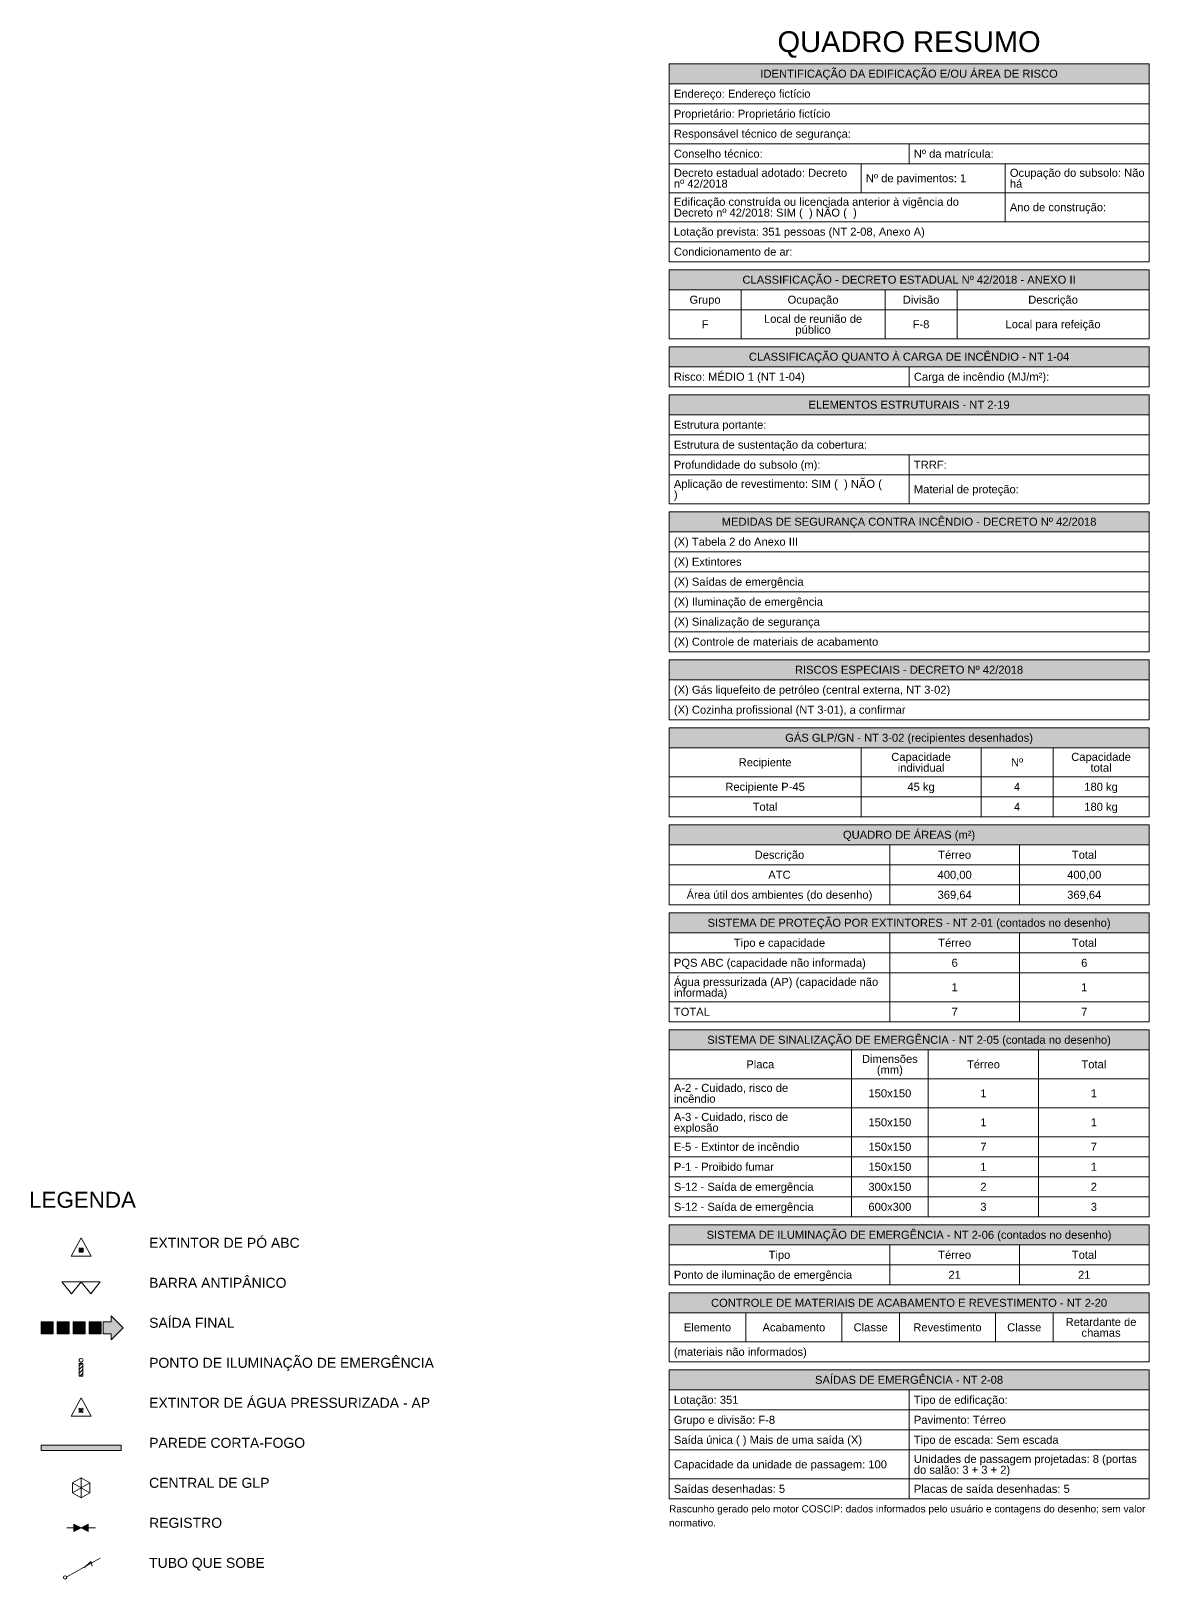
# Model space of a CAD drawing. Header units: metres. Extents: x -1.9 to 62, y -4.7 to 44.9.
# Drawn here: x 34.05 to 62, y 6.22 to 44.92 of the extents above; entities that cross this region are included whole.
import ezdxf
from ezdxf.enums import TextEntityAlignment as Align

# ---------------------------------------------------------------- set-up
doc = ezdxf.new("R2010")
doc.units = ezdxf.units.M
doc.header["$LTSCALE"] = 0.1
doc.layers.add('LEGENDA', color=7, linetype='Continuous', lineweight=13)
doc.layers.add('QUADRO', color=7, linetype='Continuous', lineweight=18)
doc.styles.add('COSCIP-TEXTO', font='arial.ttf')

# ---------------------------------------------------------------- blocks, each defined once
blk = doc.blocks.new('EXTINTOR_PQS_ABC')
h = blk.add_hatch(color=7)
h.dxf.hatch_style = 1
h.paths.add_polyline_path([(-0.1, -0.22), (0.1, -0.22), (0.1, -0.02), (-0.1, -0.02)])
for points in [[(-0.5, -0.42), (0.5, -0.42), (0, 0.5)], [(-0.1, -0.22), (0.1, -0.22), (0.1, -0.02), (-0.1, -0.02)]]:
    blk.add_lwpolyline(points, close=True)
blk = doc.blocks.new('BARRA_ANTIPANICO')
for points in [[(-0.8, 0.25), (0, 0.25), (-0.4, -0.25)], [(0, 0.25), (0.8, 0.25), (0.4, -0.25)]]:
    blk.add_lwpolyline(points, close=True)
blk = doc.blocks.new('ROTA_DE_FUGA_FINAL')
h = blk.add_hatch(color=7)
h.dxf.hatch_style = 1
h.paths.add_polyline_path([(-1, -0.15), (-0.7, -0.15), (-0.7, 0.15), (-1, 0.15)])
h = blk.add_hatch(color=7)
h.dxf.hatch_style = 1
h.paths.add_polyline_path([(-0.6, -0.15), (-0.3, -0.15), (-0.3, 0.15), (-0.6, 0.15)])
h = blk.add_hatch(color=7)
h.dxf.hatch_style = 1
h.paths.add_polyline_path([(-0.2, -0.15), (0.1, -0.15), (0.1, 0.15), (-0.2, 0.15)])
h = blk.add_hatch(color=7)
h.dxf.hatch_style = 1
h.paths.add_polyline_path([(0.2, -0.15), (0.5, -0.15), (0.5, 0.15), (0.2, 0.15)])
h = blk.add_hatch(color=7)
h.dxf.hatch_style = 1
h.paths.add_polyline_path([(0.55, -0.15), (0.75, -0.15), (0.75, -0.3), (1.05, 0), (0.75, 0.3), (0.75, 0.15), (0.55, 0.15)])
for points in [[(-1, -0.15), (-0.7, -0.15), (-0.7, 0.15), (-1, 0.15)], [(-0.6, -0.15), (-0.3, -0.15), (-0.3, 0.15), (-0.6, 0.15)], [(-0.2, -0.15), (0.1, -0.15), (0.1, 0.15), (-0.2, 0.15)], [(0.2, -0.15), (0.5, -0.15), (0.5, 0.15), (0.2, 0.15)], [(0.55, -0.15), (0.75, -0.15), (0.75, -0.3), (1.05, 0), (0.75, 0.3), (0.75, 0.15), (0.55, 0.15)]]:
    blk.add_lwpolyline(points, close=True)
blk = doc.blocks.new('PONTO_ILUMINACAO_EMERGENCIA')
h = blk.add_hatch()
h.set_pattern_fill('ANSI31', scale=0.04)
h.paths.add_polyline_path([(-0.09, -0.42), (0.09, -0.42), (0.09, 0.22), (-0.09, 0.22)])
blk.add_lwpolyline([(-0.09, -0.42), (0.09, -0.42), (0.09, 0.22), (-0.09, 0.22)], close=True)
blk.add_circle((0, 0.38), 0.1)
blk = doc.blocks.new('EXTINTOR_AP')
blk.add_lwpolyline([(-0.5, -0.42), (0.5, -0.42), (0, 0.5)], close=True)
for points in [[(-0.106, -0.226), (0.106, -0.014)], [(-0.106, -0.014), (0.106, -0.226)]]:
    blk.add_lwpolyline(points)
blk.add_circle((0, -0.12), 0.1)
blk = doc.blocks.new('PAREDE_CORTA_FOGO')
h = blk.add_hatch(color=7)
h.dxf.hatch_style = 1
h.paths.add_polyline_path([(-1, -0.07), (1, -0.07), (1, 0.07), (-1, 0.07)])
blk.add_lwpolyline([(-1, -0.07), (1, -0.07), (1, 0.07), (-1, 0.07)], close=True)
blk = doc.blocks.new('CENTRAL_GLP')
blk.add_lwpolyline([(0, 0.5), (-0.433, 0.25), (-0.433, -0.25), (0, -0.5), (0.433, -0.25), (0.433, 0.25)], close=True)
for points in [[(-0.433, 0.25), (0.433, -0.25)], [(-0.433, -0.25), (0.433, 0.25)], [(0, 0.5), (0, -0.5)]]:
    blk.add_lwpolyline(points)
blk = doc.blocks.new('REGISTRO_VALVULA')
h = blk.add_hatch(color=7)
h.dxf.hatch_style = 1
h.paths.add_polyline_path([(-0.3, 0.15), (-0.3, -0.15), (0, 0)])
h = blk.add_hatch(color=7)
h.dxf.hatch_style = 1
h.paths.add_polyline_path([(0.3, 0.15), (0.3, -0.15), (0, 0)])
blk.add_lwpolyline([(-0.6, 0), (0.6, 0)])
for points in [[(-0.3, 0.15), (-0.3, -0.15), (0, 0)], [(0.3, 0.15), (0.3, -0.15), (0, 0)]]:
    blk.add_lwpolyline(points, close=True)
blk = doc.blocks.new('TUBO_SOBE')
for points in [[(-0.45, -0.28), (0.6, 0.3)], [(0.1, 0), (0.3, 0.2), (0.35, 0.05)]]:
    blk.add_lwpolyline(points)
blk.add_circle((-0.5, -0.3), 0.05)

msp = doc.modelspace()

# ---------------------------------------------------------------- hatches: boundary and pattern name
at = {"layer": 'QUADRO'}
h = msp.add_hatch(color=253, dxfattribs=at)
h.dxf.hatch_style = 1
h.paths.add_polyline_path([(50, 44.1), (62, 44.1), (62, 43.6), (50, 43.6)])
h = msp.add_hatch(color=253, dxfattribs=at)
h.dxf.hatch_style = 1
h.paths.add_polyline_path([(50, 38.95), (62, 38.95), (62, 38.45), (50, 38.45)])
h = msp.add_hatch(color=253, dxfattribs=at)
h.dxf.hatch_style = 1
h.paths.add_polyline_path([(50, 37.025), (62, 37.025), (62, 36.525), (50, 36.525)])
h = msp.add_hatch(color=253, dxfattribs=at)
h.dxf.hatch_style = 1
h.paths.add_polyline_path([(50, 35.825), (62, 35.825), (62, 35.325), (50, 35.325)])
h = msp.add_hatch(color=253, dxfattribs=at)
h.dxf.hatch_style = 1
h.paths.add_polyline_path([(50, 32.9), (62, 32.9), (62, 32.4), (50, 32.4)])
h = msp.add_hatch(color=253, dxfattribs=at)
h.dxf.hatch_style = 1
h.paths.add_polyline_path([(50, 29.2), (62, 29.2), (62, 28.7), (50, 28.7)])
h = msp.add_hatch(color=253, dxfattribs=at)
h.dxf.hatch_style = 1
h.paths.add_polyline_path([(50, 27.5), (62, 27.5), (62, 27), (50, 27)])
h = msp.add_hatch(color=253, dxfattribs=at)
h.dxf.hatch_style = 1
h.paths.add_polyline_path([(50, 25.075), (62, 25.075), (62, 24.575), (50, 24.575)])
h = msp.add_hatch(color=253, dxfattribs=at)
h.dxf.hatch_style = 1
h.paths.add_polyline_path([(50, 22.875), (62, 22.875), (62, 22.375), (50, 22.375)])
h = msp.add_hatch(color=253, dxfattribs=at)
h.dxf.hatch_style = 1
h.paths.add_polyline_path([(50, 19.95), (62, 19.95), (62, 19.45), (50, 19.45)])
h = msp.add_hatch(color=253, dxfattribs=at)
h.dxf.hatch_style = 1
h.paths.add_polyline_path([(50, 15.075), (62, 15.075), (62, 14.575), (50, 14.575)])
h = msp.add_hatch(color=253, dxfattribs=at)
h.dxf.hatch_style = 1
h.paths.add_polyline_path([(50, 13.375), (62, 13.375), (62, 12.875), (50, 12.875)])
h = msp.add_hatch(color=253, dxfattribs=at)
h.dxf.hatch_style = 1
h.paths.add_polyline_path([(50, 11.45), (62, 11.45), (62, 10.95), (50, 10.95)])

# ---------------------------------------------------------------- linework, layer by layer
for p, q in [((50, 44.1), (62, 44.1)), ((50, 44.1), (50, 43.6)), ((62, 44.1), (62, 43.6)), ((50, 43.6), (62, 43.6)), ((50, 43.6), (62, 43.6)), ((50, 43.6), (50, 43.1)), ((62, 43.6), (62, 43.1)), ((50, 43.1), (62, 43.1)), ((50, 43.1), (62, 43.1)), ((50, 43.1), (50, 42.6)), ((62, 43.1), (62, 42.6)), ((50, 42.6), (62, 42.6)), ((50, 42.6), (62, 42.6)), ((50, 42.6), (50, 42.1)), ((62, 42.6), (62, 42.1)), ((50, 42.1), (62, 42.1)), ((50, 42.1), (62, 42.1)), ((50, 42.1), (50, 41.6)), ((56, 42.1), (56, 41.6)), ((62, 42.1), (62, 41.6)), ((50, 41.6), (62, 41.6)), ((50, 41.6), (62, 41.6)), ((50, 41.6), (50, 40.875)), ((54.8, 41.6), (54.8, 40.875)), ((58.4, 41.6), (58.4, 40.875)), ((62, 41.6), (62, 40.875)), ((50, 40.875), (62, 40.875)), ((50, 40.875), (62, 40.875)), ((50, 40.875), (50, 40.15)), ((58.4, 40.875), (58.4, 40.15)), ((62, 40.875), (62, 40.15)), ((50, 40.15), (62, 40.15)), ((50, 40.15), (62, 40.15)), ((50, 40.15), (50, 39.65)), ((62, 40.15), (62, 39.65)), ((50, 39.65), (62, 39.65)), ((50, 39.65), (62, 39.65)), ((50, 39.65), (50, 39.15)), ((62, 39.65), (62, 39.15)), ((50, 39.15), (62, 39.15)), ((50, 38.95), (62, 38.95)), ((50, 38.95), (50, 38.45)), ((62, 38.95), (62, 38.45)), ((50, 38.45), (62, 38.45)), ((50, 38.45), (62, 38.45)), ((50, 38.45), (50, 37.95)), ((51.8, 38.45), (51.8, 37.95)), ((55.4, 38.45), (55.4, 37.95)), ((57.2, 38.45), (57.2, 37.95)), ((62, 38.45), (62, 37.95)), ((50, 37.95), (62, 37.95)), ((50, 37.95), (62, 37.95)), ((50, 37.95), (50, 37.225)), ((51.8, 37.95), (51.8, 37.225)), ((55.4, 37.95), (55.4, 37.225)), ((57.2, 37.95), (57.2, 37.225)), ((62, 37.95), (62, 37.225)), ((50, 37.225), (62, 37.225)), ((50, 37.025), (62, 37.025)), ((50, 37.025), (50, 36.525)), ((62, 37.025), (62, 36.525)), ((50, 36.525), (62, 36.525)), ((50, 36.525), (62, 36.525)), ((50, 36.525), (50, 36.025)), ((56, 36.525), (56, 36.025)), ((62, 36.525), (62, 36.025)), ((50, 36.025), (62, 36.025)), ((50, 35.825), (62, 35.825)), ((50, 35.825), (50, 35.325)), ((62, 35.825), (62, 35.325)), ((50, 35.325), (62, 35.325)), ((50, 35.325), (62, 35.325)), ((50, 35.325), (50, 34.825)), ((62, 35.325), (62, 34.825)), ((50, 34.825), (62, 34.825)), ((50, 34.825), (62, 34.825)), ((50, 34.825), (50, 34.325)), ((62, 34.825), (62, 34.325)), ((50, 34.325), (62, 34.325)), ((50, 34.325), (62, 34.325)), ((50, 34.325), (50, 33.825)), ((56, 34.325), (56, 33.825)), ((62, 34.325), (62, 33.825)), ((50, 33.825), (62, 33.825)), ((50, 33.825), (62, 33.825)), ((50, 33.825), (50, 33.1)), ((56, 33.825), (56, 33.1)), ((62, 33.825), (62, 33.1)), ((50, 33.1), (62, 33.1)), ((50, 32.9), (62, 32.9)), ((50, 32.9), (50, 32.4)), ((62, 32.9), (62, 32.4)), ((50, 32.4), (62, 32.4)), ((50, 32.4), (62, 32.4)), ((50, 32.4), (50, 31.9)), ((62, 32.4), (62, 31.9)), ((50, 31.9), (62, 31.9)), ((50, 31.9), (62, 31.9)), ((50, 31.9), (50, 31.4)), ((62, 31.9), (62, 31.4)), ((50, 31.4), (62, 31.4)), ((50, 31.4), (62, 31.4)), ((50, 31.4), (50, 30.9)), ((62, 31.4), (62, 30.9)), ((50, 30.9), (62, 30.9)), ((50, 30.9), (62, 30.9)), ((50, 30.9), (50, 30.4)), ((62, 30.9), (62, 30.4)), ((50, 30.4), (62, 30.4)), ((50, 30.4), (62, 30.4)), ((50, 30.4), (50, 29.9)), ((62, 30.4), (62, 29.9)), ((50, 29.9), (62, 29.9)), ((50, 29.9), (62, 29.9)), ((50, 29.9), (50, 29.4)), ((62, 29.9), (62, 29.4)), ((50, 29.4), (62, 29.4)), ((50, 29.2), (62, 29.2)), ((50, 29.2), (50, 28.7)), ((62, 29.2), (62, 28.7)), ((50, 28.7), (62, 28.7)), ((50, 28.7), (62, 28.7)), ((50, 28.7), (50, 28.2)), ((62, 28.7), (62, 28.2)), ((50, 28.2), (62, 28.2)), ((50, 28.2), (62, 28.2)), ((50, 28.2), (50, 27.7)), ((62, 28.2), (62, 27.7)), ((50, 27.7), (62, 27.7)), ((50, 27.5), (62, 27.5)), ((50, 27.5), (50, 27)), ((62, 27.5), (62, 27)), ((50, 27), (62, 27)), ((50, 27), (62, 27)), ((50, 27), (50, 26.275)), ((54.8, 27), (54.8, 26.275)), ((57.8, 27), (57.8, 26.275)), ((59.6, 27), (59.6, 26.275)), ((62, 27), (62, 26.275)), ((50, 26.275), (62, 26.275)), ((50, 26.275), (62, 26.275)), ((50, 26.275), (50, 25.775)), ((54.8, 26.275), (54.8, 25.775)), ((57.8, 26.275), (57.8, 25.775)), ((59.6, 26.275), (59.6, 25.775)), ((62, 26.275), (62, 25.775)), ((50, 25.775), (62, 25.775)), ((50, 25.775), (62, 25.775)), ((50, 25.775), (50, 25.275)), ((54.8, 25.775), (54.8, 25.275)), ((57.8, 25.775), (57.8, 25.275)), ((59.6, 25.775), (59.6, 25.275)), ((62, 25.775), (62, 25.275)), ((50, 25.275), (62, 25.275)), ((50, 25.075), (62, 25.075)), ((50, 25.075), (50, 24.575)), ((62, 25.075), (62, 24.575)), ((50, 24.575), (62, 24.575)), ((50, 24.575), (62, 24.575)), ((50, 24.575), (50, 24.075)), ((55.52, 24.575), (55.52, 24.075)), ((58.76, 24.575), (58.76, 24.075)), ((62, 24.575), (62, 24.075)), ((50, 24.075), (62, 24.075)), ((50, 24.075), (62, 24.075)), ((50, 24.075), (50, 23.575)), ((55.52, 24.075), (55.52, 23.575)), ((58.76, 24.075), (58.76, 23.575)), ((62, 24.075), (62, 23.575)), ((50, 23.575), (62, 23.575)), ((50, 23.575), (62, 23.575)), ((50, 23.575), (50, 23.075)), ((55.52, 23.575), (55.52, 23.075)), ((58.76, 23.575), (58.76, 23.075)), ((62, 23.575), (62, 23.075)), ((50, 23.075), (62, 23.075)), ((50, 22.875), (62, 22.875)), ((50, 22.875), (50, 22.375)), ((62, 22.875), (62, 22.375)), ((50, 22.375), (62, 22.375)), ((50, 22.375), (62, 22.375)), ((50, 22.375), (50, 21.875)), ((55.52, 22.375), (55.52, 21.875)), ((58.76, 22.375), (58.76, 21.875)), ((62, 22.375), (62, 21.875)), ((50, 21.875), (62, 21.875)), ((50, 21.875), (62, 21.875)), ((50, 21.875), (50, 21.375)), ((55.52, 21.875), (55.52, 21.375)), ((58.76, 21.875), (58.76, 21.375)), ((62, 21.875), (62, 21.375)), ((50, 21.375), (62, 21.375)), ((50, 21.375), (62, 21.375)), ((50, 21.375), (50, 20.65)), ((55.52, 21.375), (55.52, 20.65)), ((58.76, 21.375), (58.76, 20.65)), ((62, 21.375), (62, 20.65)), ((50, 20.65), (62, 20.65)), ((50, 20.65), (62, 20.65)), ((50, 20.65), (50, 20.15)), ((55.52, 20.65), (55.52, 20.15)), ((58.76, 20.65), (58.76, 20.15)), ((62, 20.65), (62, 20.15)), ((50, 20.15), (62, 20.15)), ((50, 19.95), (62, 19.95)), ((50, 19.95), (50, 19.45)), ((62, 19.95), (62, 19.45)), ((50, 19.45), (62, 19.45)), ((50, 19.45), (62, 19.45)), ((50, 19.45), (50, 18.725)), ((54.56, 19.45), (54.56, 18.725)), ((56.48, 19.45), (56.48, 18.725)), ((59.24, 19.45), (59.24, 18.725)), ((62, 19.45), (62, 18.725)), ((50, 18.725), (62, 18.725)), ((50, 18.725), (62, 18.725)), ((50, 18.725), (50, 18)), ((54.56, 18.725), (54.56, 18)), ((56.48, 18.725), (56.48, 18)), ((59.24, 18.725), (59.24, 18)), ((62, 18.725), (62, 18)), ((50, 18), (62, 18)), ((50, 18), (62, 18)), ((50, 18), (50, 17.275)), ((54.56, 18), (54.56, 17.275)), ((56.48, 18), (56.48, 17.275)), ((59.24, 18), (59.24, 17.275)), ((62, 18), (62, 17.275)), ((50, 17.275), (62, 17.275)), ((50, 17.275), (62, 17.275)), ((50, 17.275), (50, 16.775)), ((54.56, 17.275), (54.56, 16.775)), ((56.48, 17.275), (56.48, 16.775)), ((59.24, 17.275), (59.24, 16.775)), ((62, 17.275), (62, 16.775)), ((50, 16.775), (62, 16.775)), ((50, 16.775), (62, 16.775)), ((50, 16.775), (50, 16.275)), ((54.56, 16.775), (54.56, 16.275)), ((56.48, 16.775), (56.48, 16.275)), ((59.24, 16.775), (59.24, 16.275)), ((62, 16.775), (62, 16.275)), ((50, 16.275), (62, 16.275)), ((50, 16.275), (62, 16.275)), ((50, 16.275), (50, 15.775)), ((54.56, 16.275), (54.56, 15.775)), ((56.48, 16.275), (56.48, 15.775)), ((59.24, 16.275), (59.24, 15.775)), ((62, 16.275), (62, 15.775)), ((50, 15.775), (62, 15.775)), ((50, 15.775), (62, 15.775)), ((50, 15.775), (50, 15.275)), ((54.56, 15.775), (54.56, 15.275)), ((56.48, 15.775), (56.48, 15.275)), ((59.24, 15.775), (59.24, 15.275)), ((62, 15.775), (62, 15.275)), ((50, 15.275), (62, 15.275)), ((50, 15.075), (62, 15.075)), ((50, 15.075), (50, 14.575)), ((62, 15.075), (62, 14.575)), ((50, 14.575), (62, 14.575)), ((50, 14.575), (62, 14.575)), ((50, 14.575), (50, 14.075)), ((55.52, 14.575), (55.52, 14.075)), ((58.76, 14.575), (58.76, 14.075)), ((62, 14.575), (62, 14.075)), ((50, 14.075), (62, 14.075)), ((50, 14.075), (62, 14.075)), ((50, 14.075), (50, 13.575)), ((55.52, 14.075), (55.52, 13.575)), ((58.76, 14.075), (58.76, 13.575)), ((62, 14.075), (62, 13.575)), ((50, 13.575), (62, 13.575)), ((50, 13.375), (62, 13.375)), ((50, 13.375), (50, 12.875)), ((62, 13.375), (62, 12.875)), ((50, 12.875), (62, 12.875)), ((50, 12.875), (62, 12.875)), ((50, 12.875), (50, 12.15)), ((51.92, 12.875), (51.92, 12.15)), ((54.32, 12.875), (54.32, 12.15)), ((55.76, 12.875), (55.76, 12.15)), ((58.16, 12.875), (58.16, 12.15)), ((59.6, 12.875), (59.6, 12.15)), ((62, 12.875), (62, 12.15)), ((50, 12.15), (62, 12.15)), ((50, 12.15), (62, 12.15)), ((50, 12.15), (50, 11.65)), ((62, 12.15), (62, 11.65)), ((50, 11.65), (62, 11.65)), ((50, 11.45), (62, 11.45)), ((50, 11.45), (50, 10.95)), ((62, 11.45), (62, 10.95)), ((50, 10.95), (62, 10.95)), ((50, 10.95), (62, 10.95)), ((50, 10.95), (50, 10.45)), ((56, 10.95), (56, 10.45)), ((62, 10.95), (62, 10.45)), ((50, 10.45), (62, 10.45)), ((50, 10.45), (62, 10.45)), ((50, 10.45), (50, 9.95)), ((56, 10.45), (56, 9.95)), ((62, 10.45), (62, 9.95)), ((50, 9.95), (62, 9.95)), ((50, 9.95), (62, 9.95)), ((50, 9.95), (50, 9.45)), ((56, 9.95), (56, 9.45)), ((62, 9.95), (62, 9.45)), ((50, 9.45), (62, 9.45)), ((50, 9.45), (62, 9.45)), ((50, 9.45), (50, 8.725)), ((56, 9.45), (56, 8.725)), ((62, 9.45), (62, 8.725)), ((50, 8.725), (62, 8.725)), ((50, 8.725), (62, 8.725)), ((50, 8.725), (50, 8.225)), ((56, 8.725), (56, 8.225)), ((62, 8.725), (62, 8.225)), ((50, 8.225), (62, 8.225))]:
    msp.add_line(p, q, dxfattribs=at)

# ---------------------------------------------------------------- block references
at = {"layer": 'LEGENDA'}
for name, p, xscale, yscale, zscale in [('EXTINTOR_PQS_ABC', (35.3, 14.5), 0.5, 0.5, 0.5), ('BARRA_ANTIPANICO', (35.3, 13.5), 0.6, 0.6, 0.6), ('PONTO_ILUMINACAO_EMERGENCIA', (35.3, 11.5), 0.5, 0.5, 0.5), ('EXTINTOR_AP', (35.3, 10.5), 0.5, 0.5, 0.5), ('CENTRAL_GLP', (35.3, 8.5), 0.5, 0.5, 0.5), ('REGISTRO_VALVULA', (35.3, 7.5), 0.6, 0.6, 0.6), ('TUBO_SOBE', (35.3, 6.5), 0.8, 0.8, 0.8)]:
    msp.add_blockref(name, p, dxfattribs=dict(at, xscale=xscale, yscale=yscale, zscale=zscale))
for name, p in [('ROTA_DE_FUGA_FINAL', (35.3, 12.5)), ('PAREDE_CORTA_FOGO', (35.3, 9.5))]:
    msp.add_blockref(name, p, dxfattribs=at)

# ---------------------------------------------------------------- texts
at = {"layer": 'LEGENDA', "style": 'COSCIP-TEXTO'}
for s, height, p in [('LEGENDA', 0.4, (34, 15.5)), ('EXTINTOR DE PÓ ABC', 0.25, (37, 14.5)), ('BARRA ANTIPÂNICO', 0.25, (37, 13.5)), ('SAÍDA FINAL', 0.25, (37, 12.5)), ('PONTO DE ILUMINAÇÃO DE EMERGÊNCIA', 0.25, (37, 11.5)), ('EXTINTOR DE ÁGUA PRESSURIZADA - AP', 0.25, (37, 10.5)), ('PAREDE CORTA-FOGO', 0.25, (37, 9.5)), ('CENTRAL DE GLP', 0.25, (37, 8.5)), ('REGISTRO', 0.25, (37, 7.5)), ('TUBO QUE SOBE', 0.25, (37, 6.5))]:
    msp.add_text(s, height=height, dxfattribs=at).set_placement(p)
at = {"layer": 'QUADRO', "style": 'COSCIP-TEXTO'}
for s, height, p in [('QUADRO RESUMO', 0.52, (56, 44.65)), ('IDENTIFICAÇÃO DA EDIFICAÇÃO E/OU ÁREA DE RISCO', 0.2, (56, 43.85)), ('CLASSIFICAÇÃO - DECRETO ESTADUAL Nº 42/2018 - ANEXO II', 0.2, (56, 38.7)), ('Grupo', 0.2, (50.9, 38.2)), ('Ocupação', 0.2, (53.6, 38.2)), ('Divisão', 0.2, (56.3, 38.2)), ('Descrição', 0.2, (59.6, 38.2)), ('F', 0.2, (50.9, 37.587)), ('Local de reunião de', 0.2, (53.6, 37.722)), ('público', 0.2, (53.6, 37.452)), ('F-8', 0.2, (56.3, 37.587)), ('Local para refeição', 0.2, (59.6, 37.587)), ('CLASSIFICAÇÃO QUANTO À CARGA DE INCÊNDIO - NT 1-04', 0.2, (56, 36.775)), ('ELEMENTOS ESTRUTURAIS - NT 2-19', 0.2, (56, 35.575)), ('MEDIDAS DE SEGURANÇA CONTRA INCÊNDIO - DECRETO Nº 42/2018', 0.2, (56, 32.65)), ('RISCOS ESPECIAIS - DECRETO Nº 42/2018', 0.2, (56, 28.95)), ('GÁS GLP/GN - NT 3-02 (recipientes desenhados)', 0.2, (56, 27.25)), ('Recipiente', 0.2, (52.4, 26.637)), ('Capacidade', 0.2, (56.3, 26.772)), ('Nº', 0.2, (58.7, 26.637)), ('Capacidade', 0.2, (60.8, 26.772)), ('individual', 0.2, (56.3, 26.502)), ('total', 0.2, (60.8, 26.502)), ('Recipiente P-45', 0.2, (52.4, 26.025)), ('45 kg', 0.2, (56.3, 26.025)), ('4', 0.2, (58.7, 26.025)), ('180 kg', 0.2, (60.8, 26.025)), ('Total', 0.2, (52.4, 25.525)), ('4', 0.2, (58.7, 25.525)), ('180 kg', 0.2, (60.8, 25.525)), ('QUADRO DE ÁREAS (m²)', 0.2, (56, 24.825)), ('Descrição', 0.2, (52.76, 24.325)), ('Térreo', 0.2, (57.14, 24.325)), ('Total', 0.2, (60.38, 24.325)), ('ATC', 0.2, (52.76, 23.825)), ('400,00', 0.2, (57.14, 23.825)), ('400,00', 0.2, (60.38, 23.825)), ('Área útil dos ambientes (do desenho)', 0.2, (52.76, 23.325)), ('369,64', 0.2, (57.14, 23.325)), ('369,64', 0.2, (60.38, 23.325)), ('SISTEMA DE PROTEÇÃO POR EXTINTORES - NT 2-01 (contados no desenho)', 0.2, (56, 22.625)), ('Tipo e capacidade', 0.2, (52.76, 22.125)), ('Térreo', 0.2, (57.14, 22.125)), ('Total', 0.2, (60.38, 22.125)), ('6', 0.2, (57.14, 21.625)), ('6', 0.2, (60.38, 21.625)), ('1', 0.2, (57.14, 21.012)), ('1', 0.2, (60.38, 21.012)), ('7', 0.2, (57.14, 20.4)), ('7', 0.2, (60.38, 20.4)), ('SISTEMA DE SINALIZAÇÃO DE EMERGÊNCIA - NT 2-05 (contada no desenho)', 0.2, (56, 19.7)), ('Placa', 0.2, (52.28, 19.087)), ('Dimensões', 0.2, (55.52, 19.222)), ('(mm)', 0.2, (55.52, 18.952)), ('Térreo', 0.2, (57.86, 19.087)), ('Total', 0.2, (60.62, 19.087)), ('150x150', 0.2, (55.52, 18.362)), ('1', 0.2, (57.86, 18.362)), ('1', 0.2, (60.62, 18.362)), ('150x150', 0.2, (55.52, 17.637)), ('1', 0.2, (57.86, 17.637)), ('1', 0.2, (60.62, 17.637)), ('150x150', 0.2, (55.52, 17.025)), ('7', 0.2, (57.86, 17.025)), ('7', 0.2, (60.62, 17.025)), ('150x150', 0.2, (55.52, 16.525)), ('1', 0.2, (57.86, 16.525)), ('1', 0.2, (60.62, 16.525)), ('300x150', 0.2, (55.52, 16.025)), ('2', 0.2, (57.86, 16.025)), ('2', 0.2, (60.62, 16.025)), ('600x300', 0.2, (55.52, 15.525)), ('3', 0.2, (57.86, 15.525)), ('3', 0.2, (60.62, 15.525)), ('SISTEMA DE ILUMINAÇÃO DE EMERGÊNCIA - NT 2-06 (contados no desenho)', 0.2, (56, 14.825)), ('Tipo', 0.2, (52.76, 14.325)), ('Térreo', 0.2, (57.14, 14.325)), ('Total', 0.2, (60.38, 14.325)), ('21', 0.2, (57.14, 13.825)), ('21', 0.2, (60.38, 13.825)), ('CONTROLE DE MATERIAIS DE ACABAMENTO E REVESTIMENTO - NT 2-20', 0.2, (56, 13.125)), ('Elemento', 0.2, (50.96, 12.512)), ('Acabamento', 0.2, (53.12, 12.512)), ('Classe', 0.2, (55.04, 12.512)), ('Revestimento', 0.2, (56.96, 12.512)), ('Classe', 0.2, (58.88, 12.512)), ('Retardante de', 0.2, (60.8, 12.647)), ('chamas', 0.2, (60.8, 12.377)), ('SAÍDAS DE EMERGÊNCIA - NT 2-08', 0.2, (56, 11.2))]:
    msp.add_text(s, height=height, dxfattribs=at).set_placement(p, align=Align.MIDDLE_CENTER)
for s, height, p in [('Endereço: Endereço fictício', 0.2, (50.12, 43.35)), ('Proprietário: Proprietário fictício', 0.2, (50.12, 42.85)), ('Responsável técnico de segurança:', 0.2, (50.12, 42.35)), ('Conselho técnico:', 0.2, (50.12, 41.85)), ('Nº da matrícula:', 0.2, (56.12, 41.85)), ('Decreto estadual adotado: Decreto', 0.2, (50.12, 41.372)), ('Ocupação do subsolo: Não', 0.2, (58.52, 41.372)), ('nº 42/2018', 0.2, (50.12, 41.102)), ('Nº de pavimentos: 1', 0.2, (54.92, 41.237)), ('há', 0.2, (58.52, 41.102)), ('Edificação construída ou licenciada anterior à vigência do', 0.2, (50.12, 40.647)), ('Decreto nº 42/2018: SIM (  ) NÃO (  )', 0.2, (50.12, 40.377)), ('Ano de construção:', 0.2, (58.52, 40.512)), ('Lotação prevista: 351 pessoas (NT 2-08, Anexo A)', 0.2, (50.12, 39.9)), ('Condicionamento de ar:', 0.2, (50.12, 39.4)), ('Risco: MÉDIO 1 (NT 1-04)', 0.2, (50.12, 36.275)), ('Carga de incêndio (MJ/m²):', 0.2, (56.12, 36.275)), ('Estrutura portante:', 0.2, (50.12, 35.075)), ('Estrutura de sustentação da cobertura:', 0.2, (50.12, 34.575)), ('Profundidade do subsolo (m):', 0.2, (50.12, 34.075)), ('TRRF:', 0.2, (56.12, 34.075)), ('Aplicação de revestimento: SIM (  ) NÃO (', 0.2, (50.12, 33.597)), (')', 0.2, (50.12, 33.327)), ('Material de proteção:', 0.2, (56.12, 33.462)), ('(X) Tabela 2 do Anexo III', 0.2, (50.12, 32.15)), ('(X) Extintores', 0.2, (50.12, 31.65)), ('(X) Saídas de emergência', 0.2, (50.12, 31.15)), ('(X) Iluminação de emergência', 0.2, (50.12, 30.65)), ('(X) Sinalização de segurança', 0.2, (50.12, 30.15)), ('(X) Controle de materiais de acabamento', 0.2, (50.12, 29.65)), ('(X) Gás liquefeito de petróleo (central externa, NT 3-02)', 0.2, (50.12, 28.45)), ('(X) Cozinha profissional (NT 3-01), a confirmar', 0.2, (50.12, 27.95)), ('PQS ABC (capacidade não informada)', 0.2, (50.12, 21.625)), ('Água pressurizada (AP) (capacidade não', 0.2, (50.12, 21.147)), ('informada)', 0.2, (50.12, 20.877)), ('TOTAL', 0.2, (50.12, 20.4)), ('A-2 - Cuidado, risco de', 0.2, (50.12, 18.497)), ('incêndio', 0.2, (50.12, 18.227)), ('A-3 - Cuidado, risco de', 0.2, (50.12, 17.772)), ('explosão', 0.2, (50.12, 17.502)), ('E-5 - Extintor de incêndio', 0.2, (50.12, 17.025)), ('P-1 - Proibido fumar', 0.2, (50.12, 16.525)), ('S-12 - Saída de emergência', 0.2, (50.12, 16.025)), ('S-12 - Saída de emergência', 0.2, (50.12, 15.525)), ('Ponto de iluminação de emergência', 0.2, (50.12, 13.825)), ('(materiais não informados)', 0.2, (50.12, 11.9)), ('Lotação: 351', 0.2, (50.12, 10.7)), ('Tipo de edificação:', 0.2, (56.12, 10.7)), ('Grupo e divisão: F-8', 0.2, (50.12, 10.2)), ('Pavimento: Térreo', 0.2, (56.12, 10.2)), ('Saída única ( ) Mais de uma saída (X)', 0.2, (50.12, 9.7)), ('Tipo de escada: Sem escada', 0.2, (56.12, 9.7)), ('Unidades de passagem projetadas: 8 (portas', 0.2, (56.12, 9.222)), ('Capacidade da unidade de passagem: 100', 0.2, (50.12, 9.087)), ('do salão: 3 + 3 + 2)', 0.2, (56.12, 8.952)), ('Saídas desenhadas: 5', 0.2, (50.12, 8.475)), ('Placas de saída desenhadas: 5', 0.2, (56.12, 8.475)), ('Rascunho gerado pelo motor COSCIP: dados informados pelo usuário e contagens do desenho; sem valor', 0.18, (50, 7.975)), ('normativo.', 0.18, (50, 7.625))]:
    msp.add_text(s, height=height, dxfattribs=at).set_placement(p, align=Align.MIDDLE_LEFT)

doc.saveas('drawing.dxf')
